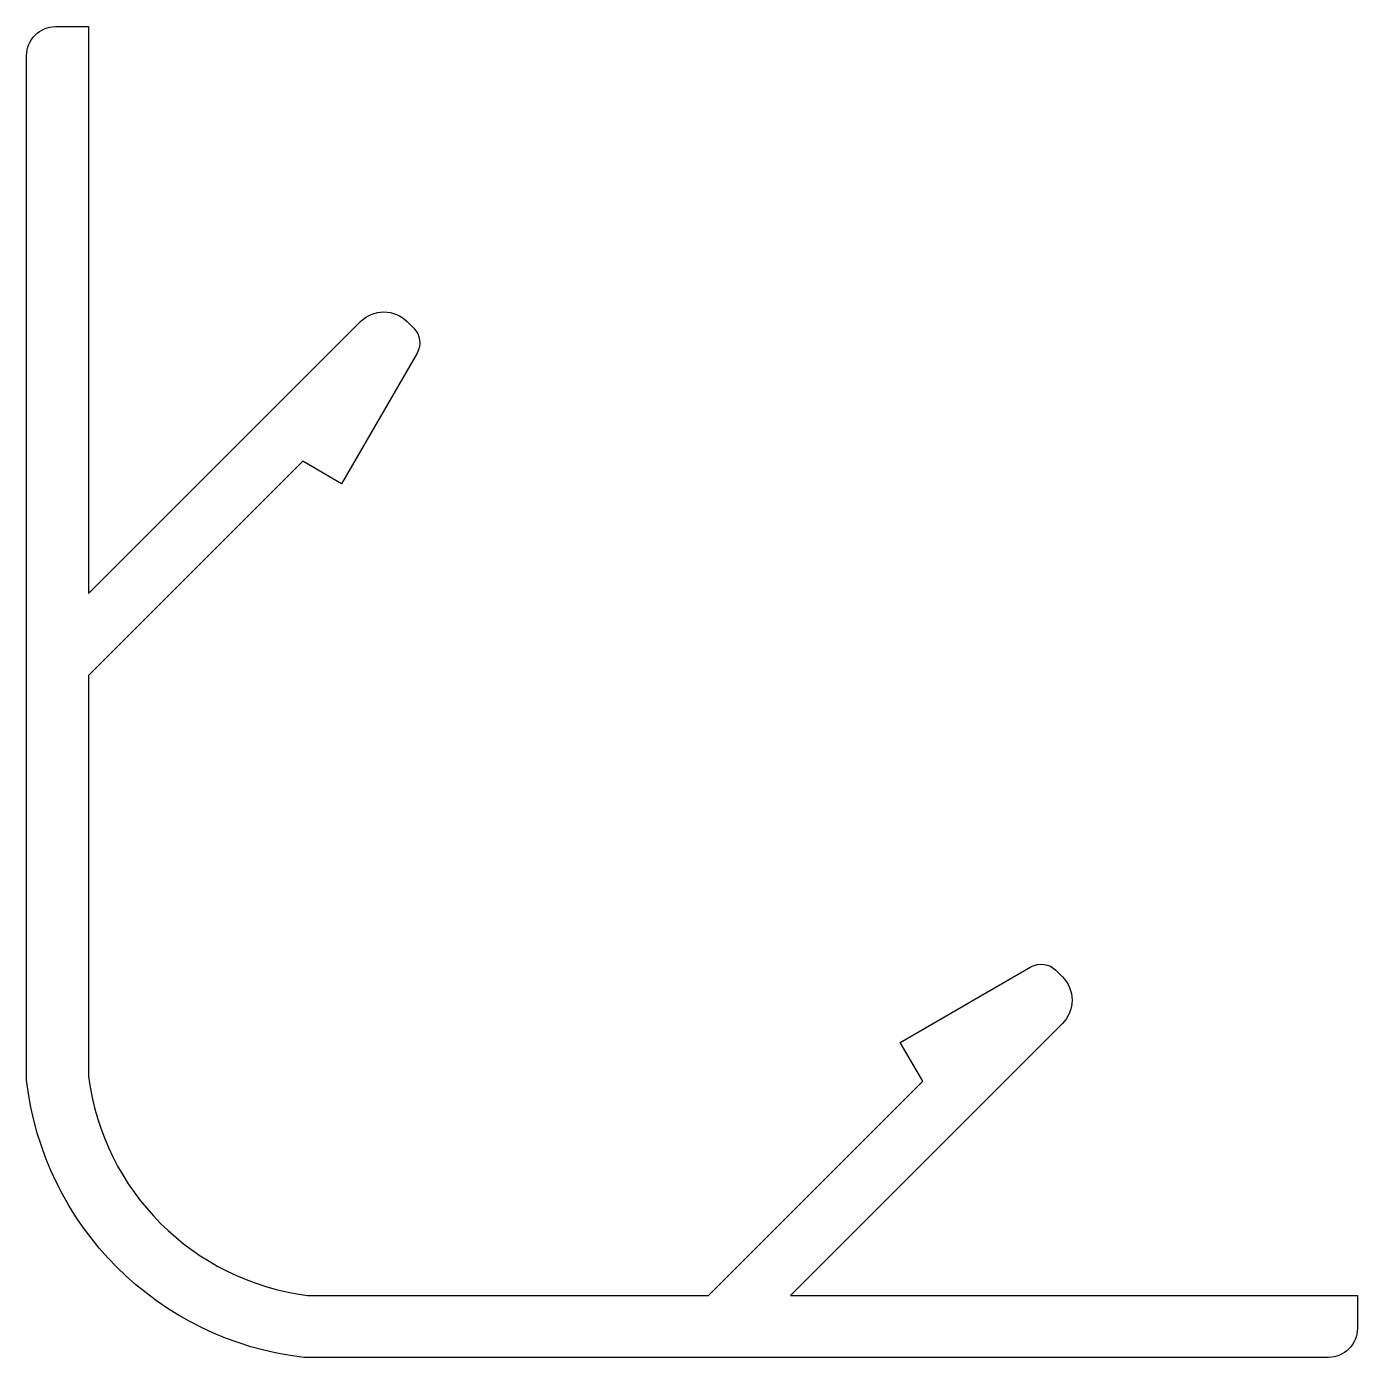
# Model space of a CAD drawing. Extents: x 894.1 to 926.3, y -58.2 to -26.
import ezdxf

# ---------------------------------------------------------------- set-up
doc = ezdxf.new("R2010")
doc.units = 0
doc.header["$LTSCALE"] = 15
doc.layers.add('290304SEND', color=182, linetype='CONTINUOUS')

msp = doc.modelspace()

# ---------------------------------------------------------------- linework, layer by layer
at = {"layer": '290304SEND', "color": 0}
msp.add_lwpolyline([(894.101, -51.467), (894.101, -26.651, -0.414214), (894.801, -25.951), (895.601, -25.951), (895.601, -39.684), (902.189, -33.096, -0.414214), (903.321, -33.096), (903.477, -33.253, -0.339454), (903.557, -33.856), (901.73, -37.021), (900.788, -36.477), (895.601, -41.664), (895.601, -51.377, 0.341767), (900.906, -56.681), (910.619, -56.681), (915.806, -51.494), (915.262, -50.553), (918.426, -48.726, -0.339454), (919.03, -48.805), (919.187, -48.962, -0.414214), (919.187, -50.093), (912.599, -56.681), (926.332, -56.681), (926.332, -57.481, -0.414214), (925.632, -58.181), (900.816, -58.181, -0.349131)], format="xyb", close=True, dxfattribs=at)

doc.saveas('drawing.dxf')
